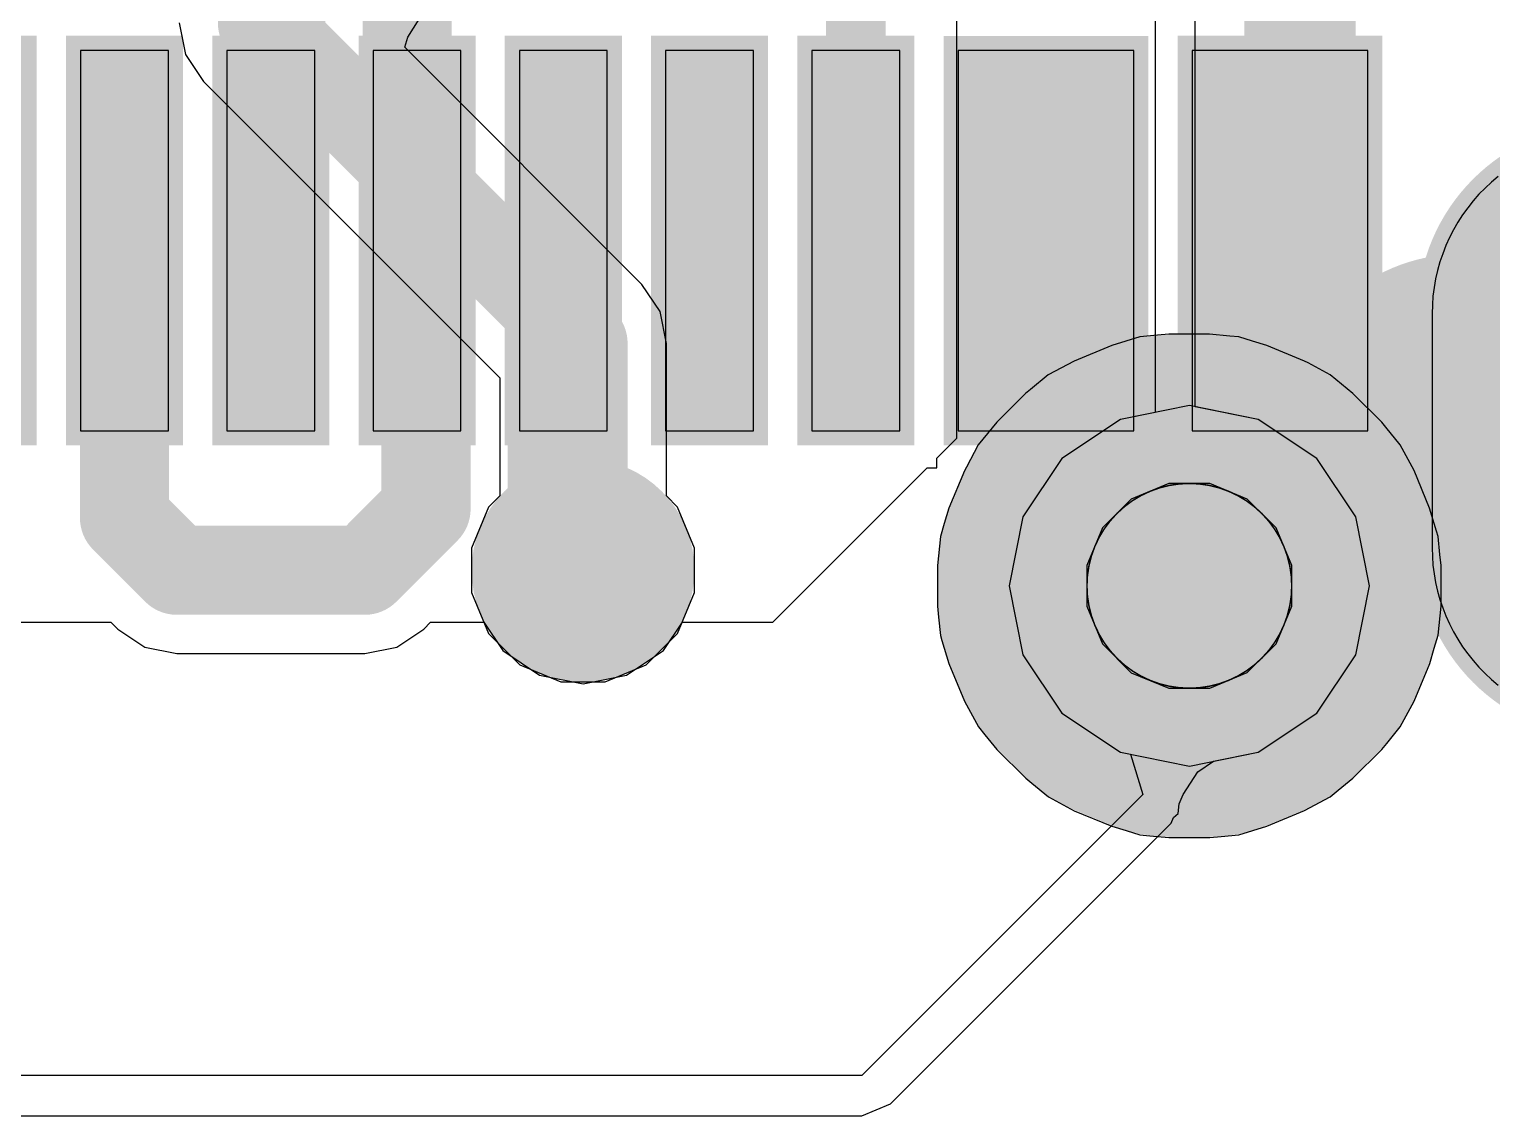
# Model space of a CAD drawing. Header units: inches. Extents: x -0.16 to 1.47, y -0.24 to 2.31.
# Drawn here: x 0.3839 to 0.5808, y 0.0636 to 0.2098 of the extents above; entities that cross this region are included whole.
import ezdxf

# ---------------------------------------------------------------- set-up
doc = ezdxf.new("R2010")
doc.units = ezdxf.units.IN
doc.header["$MEASUREMENT"] = 0
for name, color, linetype in [('Bottom Layer', 5, 'Continuous'), ('Bottom Solder', 6, 'Continuous'), ('GND', 76, 'Continuous'), ('Mechanical 1', 6, 'Continuous'), ('Multi-Layer', 9, 'Continuous'), ('POWER', 16, 'Continuous'), ('Top Layer', 1, 'Continuous'), ('Top Paste', 8, 'Continuous'), ('Top Solder', 216, 'Continuous'), ('Via Holes', 16, 'Continuous')]:
    doc.layers.add(name, color=color, linetype=linetype)

# ---------------------------------------------------------------- blocks, each defined once
blk = doc.blocks.new('KH_TYPE_C_16P_7')
at = {"layer": 'Bottom Layer'}
h = blk.add_hatch(color=5, dxfattribs=at)
edge = h.paths.add_edge_path()
edge.add_arc((0.17008, 0.05374), 0.02362, 180, 360)
edge.add_line((0.1937, 0.05374), (0.1937, 0.08524))
edge.add_arc((0.17008, 0.08524), 0.02362, 0, 180)
edge.add_line((0.14646, 0.08524), (0.14646, 0.05374))
at = {"layer": 'Bottom Solder'}
h = blk.add_hatch(color=6, dxfattribs=at)
edge = h.paths.add_edge_path()
edge.add_arc((0.17008, 0.05374), 0.02562, 180, 360)
edge.add_line((0.1957, 0.05374), (0.1957, 0.08524))
edge.add_arc((0.17008, 0.08524), 0.02562, 0, 180)
edge.add_line((0.14446, 0.08524), (0.14446, 0.05374))
at = {"layer": 'Multi-Layer'}
h = blk.add_hatch(color=9, dxfattribs=at)
edge = h.paths.add_edge_path()
edge.add_arc((0.17008, 0.05374), 0.02362, 180, 360)
edge.add_line((0.1937, 0.05374), (0.1937, 0.08524))
edge.add_arc((0.17008, 0.08524), 0.02362, 0, 180)
edge.add_line((0.14646, 0.08524), (0.14646, 0.05374))
at = {"layer": 'POWER'}
h = blk.add_hatch(color=16, dxfattribs=at)
edge = h.paths.add_edge_path()
edge.add_arc((0.15039, 0.06949), 0.02378, 90, 270)
edge.add_line((0.15039, 0.04571), (0.18976, 0.04571))
edge.add_arc((0.18976, 0.06949), 0.02378, 270, 450)
edge.add_line((0.18976, 0.09327), (0.15039, 0.09327))
at = {"layer": 'Top Layer'}
for points in [[(-0.03544, 0.12067), (-0.02363, 0.12067), (-0.02363, 0.06949), (-0.03544, 0.06949)], [(-0.01575, 0.12067), (-0.00394, 0.12067), (-0.00394, 0.06949), (-0.01575, 0.06949)], [(0.00393, 0.12067), (0.01574, 0.12067), (0.01574, 0.06949), (0.00393, 0.06949)], [(0.02362, 0.12067), (0.03543, 0.12067), (0.03543, 0.06949), (0.02362, 0.06949)], [(0.04329, 0.12067), (0.0551, 0.12067), (0.0551, 0.06949), (0.04329, 0.06949)], [(0.06299, 0.12067), (0.0748, 0.12067), (0.0748, 0.06949), (0.06299, 0.06949)], [(0.08267, 0.12066), (0.09448, 0.12066), (0.09448, 0.06948), (0.08267, 0.06948)], [(0.09449, 0.12066), (0.1063, 0.12066), (0.1063, 0.06948), (0.09449, 0.06948)], [(0.11417, 0.12067), (0.12598, 0.12067), (0.12598, 0.06949), (0.11417, 0.06949)], [(0.12598, 0.12067), (0.13779, 0.12067), (0.13779, 0.06949), (0.12598, 0.06949)]]:
    blk.add_hatch(color=1, dxfattribs=at).paths.add_polyline_path(points)
h = blk.add_hatch(color=1, dxfattribs=at)
edge = h.paths.add_edge_path()
edge.add_arc((0.17008, 0.05374), 0.02362, 180, 360)
edge.add_line((0.1937, 0.05374), (0.1937, 0.08524))
edge.add_arc((0.17008, 0.08524), 0.02362, 0, 180)
edge.add_line((0.14646, 0.08524), (0.14646, 0.05374))
at = {"layer": 'Top Solder'}
for points in [[(-0.05709, 0.12264), (-0.04134, 0.12264), (-0.04134, 0.06752), (-0.05709, 0.06752)], [(-0.03741, 0.12264), (-0.02166, 0.12264), (-0.02166, 0.06752), (-0.03741, 0.06752)], [(-0.01772, 0.12264), (-0.00197, 0.12264), (-0.00197, 0.06752), (-0.01772, 0.06752)], [(0.00196, 0.12264), (0.01771, 0.12264), (0.01771, 0.06752), (0.00196, 0.06752)], [(0.02165, 0.12264), (0.0374, 0.12264), (0.0374, 0.06752), (0.02165, 0.06752)], [(0.04132, 0.12264), (0.05707, 0.12264), (0.05707, 0.06752), (0.04132, 0.06752)], [(0.06102, 0.12264), (0.07677, 0.12264), (0.07677, 0.06752), (0.06102, 0.06752)], [(0.0807, 0.12263), (0.09645, 0.12263), (0.09645, 0.06751), (0.0807, 0.06751)], [(0.09252, 0.12263), (0.10827, 0.12263), (0.10827, 0.06751), (0.09252, 0.06751)], [(0.1122, 0.12264), (0.12795, 0.12264), (0.12795, 0.06752), (0.1122, 0.06752)], [(0.12401, 0.12264), (0.13976, 0.12264), (0.13976, 0.06752), (0.12401, 0.06752)]]:
    blk.add_hatch(color=216, dxfattribs=at).paths.add_polyline_path(points)
h = blk.add_hatch(color=216, dxfattribs=at)
edge = h.paths.add_edge_path()
edge.add_arc((0.17008, 0.05374), 0.02562, 180, 360)
edge.add_line((0.1957, 0.05374), (0.1957, 0.08524))
edge.add_arc((0.17008, 0.08524), 0.02562, 0, 180)
edge.add_line((0.14446, 0.08524), (0.14446, 0.05374))
at = {"layer": 'Mechanical 1'}
for points in [[(0.12756, 0.04862, 0.0002, 0.0002, 1), (0.1, 0.04862, 0.0002, 0.0002, 1)], [(0.09995, 0.04862, 0.0001, 0.0001, 1), (0.10005, 0.04862, 0.0001, 0.0001, 1)], [(0.12751, 0.04862, 0.0001, 0.0001, 1), (0.12761, 0.04862, 0.0001, 0.0001, 1)]]:
    blk.add_lwpolyline(points, format="xyseb", close=True, dxfattribs=at)
at = {"layer": 'Multi-Layer'}
for p, q in [((0.11103, 0.0624), (0.10597, 0.0603)), ((0.11652, 0.0624), (0.11103, 0.0624)), ((0.12158, 0.0603), (0.11652, 0.0624)), ((0.10597, 0.0603), (0.10209, 0.05642)), ((0.12546, 0.05643), (0.12158, 0.0603)), ((0.10209, 0.05642), (0.09999, 0.05136)), ((0.12756, 0.05136), (0.12546, 0.05643)), ((0.09999, 0.05136), (0.09999, 0.04862)), ((0.12756, 0.04862), (0.12756, 0.05136)), ((0.09999, 0.04862), (0.09999, 0.04587)), ((0.12756, 0.04862), (0.12756, 0.04862)), ((0.12756, 0.04588), (0.12756, 0.04862)), ((0.09999, 0.04587), (0.10209, 0.04081)), ((0.12546, 0.04081), (0.12756, 0.04588)), ((0.10209, 0.04081), (0.10597, 0.03693)), ((0.12158, 0.03694), (0.12546, 0.04081)), ((0.10597, 0.03693), (0.11104, 0.03484)), ((0.11652, 0.03484), (0.12158, 0.03694)), ((0.11104, 0.03484), (0.11652, 0.03484))]:
    blk.add_line(p, q, dxfattribs=at)
for points in [[(0.12756, 0.04862, 0.01, 0.01, 1), (0.1, 0.04862, 0.01, 0.01, 1)], [(0.0975, 0.04862, 0.005, 0.005, 1), (0.1025, 0.04862, 0.005, 0.005, 1)], [(0.12506, 0.04862, 0.005, 0.005, 1), (0.13006, 0.04862, 0.005, 0.005, 1)]]:
    blk.add_lwpolyline(points, format="xyseb", close=True, dxfattribs=at)
at = {"layer": 'Top Paste'}
for p, q in [((-0.02363, 0.12067), (-0.03544, 0.12067)), ((-0.03544, 0.12067), (-0.03544, 0.06949)), ((-0.02363, 0.06949), (-0.02363, 0.12067)), ((-0.01575, 0.12067), (-0.01575, 0.12067)), ((-0.01575, 0.12067), (-0.01575, 0.06949)), ((-0.00394, 0.12067), (-0.01575, 0.12067)), ((-0.00394, 0.06949), (-0.00394, 0.12067)), ((0.01574, 0.12067), (0.00393, 0.12067)), ((0.00393, 0.12067), (0.00393, 0.06949)), ((0.01574, 0.06949), (0.01574, 0.12067)), ((0.02362, 0.12067), (0.02362, 0.12067)), ((0.02362, 0.12067), (0.02362, 0.06949)), ((0.03543, 0.12067), (0.02362, 0.12067)), ((0.03543, 0.06949), (0.03543, 0.12067)), ((0.0551, 0.12067), (0.04329, 0.12067)), ((0.04329, 0.12067), (0.04329, 0.06949)), ((0.0551, 0.06949), (0.0551, 0.12067)), ((0.0748, 0.12067), (0.06299, 0.12067)), ((0.06299, 0.12067), (0.06299, 0.06949)), ((0.0748, 0.06949), (0.0748, 0.12067)), ((0.09449, 0.12066), (0.08268, 0.12066)), ((0.08268, 0.12066), (0.08268, 0.06948)), ((0.0945, 0.12066), (0.09449, 0.12066)), ((0.10631, 0.12066), (0.0945, 0.12066)), ((0.10631, 0.06948), (0.10631, 0.12066)), ((0.12598, 0.12067), (0.11417, 0.12067)), ((0.11417, 0.12067), (0.11417, 0.06949)), ((0.13779, 0.12067), (0.12598, 0.12067)), ((0.12598, 0.12067), (0.12598, 0.12067)), ((0.13779, 0.06949), (0.13779, 0.12067)), ((0.15445, 0.10295), (0.15358, 0.10215)), ((0.15535, 0.10371), (0.15445, 0.10295)), ((0.15198, 0.10042), (0.15125, 0.0995)), ((0.15276, 0.10131), (0.15198, 0.10042)), ((0.15358, 0.10215), (0.15276, 0.10131)), ((0.15056, 0.09854), (0.14992, 0.09756)), ((0.15125, 0.0995), (0.15056, 0.09854)), ((0.14933, 0.09653), (0.1488, 0.09549)), ((0.14992, 0.09756), (0.14933, 0.09653)), ((0.1488, 0.09549), (0.14831, 0.09441)), ((0.14788, 0.09332), (0.14751, 0.0922)), ((0.14831, 0.09441), (0.14788, 0.09332)), ((0.14719, 0.09107), (0.14692, 0.08992)), ((0.14751, 0.0922), (0.14719, 0.09107)), ((0.14672, 0.08876), (0.14657, 0.08759)), ((0.14692, 0.08992), (0.14672, 0.08876)), ((0.14657, 0.08759), (0.14649, 0.08642)), ((0.14649, 0.08642), (0.14646, 0.08524)), ((0.14646, 0.08524), (0.14646, 0.05374)), ((-0.03544, 0.06949), (-0.02363, 0.06949)), ((-0.02363, 0.06949), (-0.02363, 0.06949)), ((-0.01575, 0.06949), (-0.00394, 0.06949)), ((0.00393, 0.06949), (0.01574, 0.06949)), ((0.01574, 0.06949), (0.01574, 0.06949)), ((0.02362, 0.06949), (0.03543, 0.06949)), ((0.04329, 0.06949), (0.0551, 0.06949)), ((0.0551, 0.06949), (0.0551, 0.06949)), ((0.06299, 0.06949), (0.0748, 0.06949)), ((0.0748, 0.06949), (0.0748, 0.06949)), ((0.08268, 0.06948), (0.09449, 0.06948)), ((0.09449, 0.06948), (0.0945, 0.06948)), ((0.0945, 0.06948), (0.10631, 0.06948)), ((0.10631, 0.06948), (0.10631, 0.06948)), ((0.11417, 0.06949), (0.12598, 0.06949)), ((0.12598, 0.06949), (0.12598, 0.06949)), ((0.12598, 0.06949), (0.13779, 0.06949)), ((0.13779, 0.06949), (0.13779, 0.06949)), ((0.14646, 0.05374), (0.14649, 0.05257)), ((0.14649, 0.05257), (0.14657, 0.05139)), ((0.14657, 0.05139), (0.14672, 0.05022)), ((0.14672, 0.05022), (0.14692, 0.04906)), ((0.14692, 0.04906), (0.14719, 0.04791)), ((0.14719, 0.04791), (0.14751, 0.04678)), ((0.14751, 0.04678), (0.14788, 0.04566)), ((0.14788, 0.04566), (0.14831, 0.04457)), ((0.14831, 0.04457), (0.1488, 0.04349)), ((0.1488, 0.04349), (0.14933, 0.04244)), ((0.14933, 0.04244), (0.14992, 0.04142)), ((0.14992, 0.04142), (0.15056, 0.04043)), ((0.15056, 0.04043), (0.15125, 0.03948)), ((0.15125, 0.03948), (0.15198, 0.03856)), ((0.15198, 0.03856), (0.15276, 0.03768)), ((0.15276, 0.03768), (0.15358, 0.03683)), ((0.15358, 0.03683), (0.15445, 0.03603)), ((0.15445, 0.03603), (0.15535, 0.03527))]:
    blk.add_line(p, q, dxfattribs=at)

msp = doc.modelspace()

# ---------------------------------------------------------------- hatches: boundary and pattern name
at = {"layer": 'Bottom Layer'}
h = msp.add_hatch(color=5, dxfattribs=at)
edge = h.paths.add_edge_path()
edge.add_arc((0.45847, 0.137), 0.01, 0, 360)
at = {"layer": 'Bottom Solder'}
h = msp.add_hatch(color=6, dxfattribs=at)
edge = h.paths.add_edge_path()
edge.add_arc((0.45847, 0.137), 0.014, 0, 360)
at = {"layer": 'GND'}
h = msp.add_hatch(color=76, dxfattribs=at)
edge = h.paths.add_edge_path()
edge.add_arc((0.45847, 0.137), 0.015, 0, 360)
at = {"layer": 'POWER'}
h = msp.add_hatch(color=16, dxfattribs=at)
edge = h.paths.add_edge_path()
edge.add_arc((0.45847, 0.137), 0.015, 0, 360)
at = {"layer": 'Top Layer'}
msp.add_hatch(color=1, dxfattribs=at).paths.add_polyline_path([(0.54637, 0.166), (0.55818, 0.166), (0.55818, 0.20695), (0.54637, 0.20695)])
h = msp.add_hatch(color=1, dxfattribs=at)
edge = h.paths.add_edge_path()
edge.add_arc((0.45847, 0.137), 0.01, 0, 360)
at = {"layer": 'Top Solder'}
h = msp.add_hatch(color=216, dxfattribs=at)
edge = h.paths.add_edge_path()
edge.add_arc((0.45847, 0.137), 0.014, 0, 360)
at = {"layer": 'Via Holes'}
h = msp.add_hatch(color=7, dxfattribs=at)
edge = h.paths.add_edge_path()
edge.add_arc((0.45847, 0.137), 0.005, 0, 360)

# ---------------------------------------------------------------- linework, layer by layer
at = {"layer": 'Bottom Layer'}
for p, q in [((0.4041, 0.21068), (0.40496, 0.20639)), ((0.43487, 0.20874), (0.43693, 0.212)), ((0.43448, 0.20738), (0.43487, 0.20874)), ((0.4664, 0.17546), (0.43448, 0.20738)), ((0.40496, 0.20639), (0.40739, 0.20275)), ((0.40739, 0.20275), (0.44726, 0.16288)), ((0.46884, 0.17182), (0.4664, 0.17546)), ((0.46969, 0.16753), (0.46884, 0.17182)), ((0.46969, 0.147), (0.46969, 0.16753)), ((0.46969, 0.16753), (0.46969, 0.16753)), ((0.44726, 0.16288), (0.44726, 0.147)), ((0.54007, 0.15915), (0.53079, 0.1573)), ((0.54935, 0.1573), (0.54007, 0.15915)), ((0.53079, 0.1573), (0.52292, 0.15204)), ((0.55721, 0.15204), (0.54935, 0.1573)), ((0.52292, 0.15204), (0.51767, 0.14418)), ((0.56247, 0.14418), (0.55721, 0.15204)), ((0.44726, 0.147), (0.44576, 0.1455)), ((0.47119, 0.1455), (0.46969, 0.147)), ((0.44576, 0.1455), (0.44347, 0.13998)), ((0.47347, 0.13998), (0.47119, 0.1455)), ((0.51767, 0.14418), (0.51582, 0.1349)), ((0.56431, 0.1349), (0.56247, 0.14418)), ((0.44347, 0.13998), (0.44347, 0.13402)), ((0.47347, 0.13402), (0.47347, 0.13998)), ((0.44347, 0.13402), (0.44576, 0.1285)), ((0.47119, 0.1285), (0.47347, 0.13402)), ((0.51582, 0.1349), (0.51767, 0.12562)), ((0.56247, 0.12562), (0.56431, 0.1349)), ((0.44576, 0.1285), (0.44998, 0.12428)), ((0.46697, 0.12428), (0.47119, 0.1285)), ((0.44998, 0.12428), (0.45549, 0.122)), ((0.46146, 0.122), (0.46697, 0.12428)), ((0.51767, 0.12562), (0.52292, 0.11776)), ((0.55721, 0.11776), (0.56247, 0.12562)), ((0.45549, 0.122), (0.46146, 0.122)), ((0.52292, 0.11776), (0.53079, 0.1125)), ((0.54935, 0.1125), (0.55721, 0.11776)), ((0.53079, 0.1125), (0.54007, 0.11065)), ((0.54007, 0.11065), (0.54935, 0.1125))]:
    msp.add_line(p, q, dxfattribs=at)
for points in [[(0.41532, 0.21068, 0.012, 0.012, 0), (0.41532, 0.22547, 0.012, 0.012, 0)], [(0.41532, 0.21068, 0.012, 0.012, 0), (0.45847, 0.16753, 0.012, 0.012, 0)], [(0.45847, 0.137, 0.012, 0.012, 0), (0.45847, 0.16753, 0.012, 0.012, 0)]]:
    msp.add_lwpolyline(points, format="xyseb", dxfattribs=at)
for points in [[(0.41232, 0.21068, 0.006, 0.006, 1), (0.41832, 0.21068, 0.006, 0.006, 1)], [(0.41232, 0.21068, 0.006, 0.006, 1), (0.41832, 0.21068, 0.006, 0.006, 1)], [(0.45547, 0.16753, 0.006, 0.006, 1), (0.46147, 0.16753, 0.006, 0.006, 1)], [(0.45547, 0.16753, 0.006, 0.006, 1), (0.46147, 0.16753, 0.006, 0.006, 1)], [(0.45547, 0.137, 0.006, 0.006, 1), (0.46147, 0.137, 0.006, 0.006, 1)]]:
    msp.add_lwpolyline(points, format="xyseb", close=True, dxfattribs=at)
at = {"layer": 'GND'}
for p, q in [((0.5334, 0.16839), (0.52963, 0.16725)), ((0.53577, 0.16862), (0.5334, 0.16839)), ((0.5334, 0.16839), (0.5334, 0.16839)), ((0.5334, 0.16839), (0.5334, 0.16839)), ((0.53732, 0.16878), (0.53577, 0.16862)), ((0.5428, 0.16878), (0.53732, 0.16878)), ((0.53732, 0.16878), (0.53732, 0.16878)), ((0.53732, 0.16878), (0.53732, 0.16878)), ((0.5455, 0.16851), (0.5428, 0.16878)), ((0.5428, 0.16878), (0.5428, 0.16878)), ((0.5428, 0.16878), (0.5428, 0.16878)), ((0.5428, 0.16878), (0.5428, 0.16878)), ((0.54672, 0.16839), (0.5455, 0.16851)), ((0.54856, 0.16783), (0.54672, 0.16839)), ((0.54672, 0.16839), (0.54672, 0.16839)), ((0.54672, 0.16839), (0.54672, 0.16839)), ((0.55049, 0.16725), (0.54856, 0.16783)), ((0.52963, 0.16725), (0.52456, 0.16515)), ((0.55556, 0.16515), (0.55049, 0.16725)), ((0.52456, 0.16515), (0.52109, 0.16329)), ((0.55604, 0.1649), (0.55556, 0.16515)), ((0.55556, 0.16515), (0.55556, 0.16515)), ((0.55556, 0.16515), (0.55556, 0.16515)), ((0.55903, 0.16329), (0.55604, 0.1649)), ((0.52109, 0.16329), (0.51871, 0.16133)), ((0.56208, 0.1608), (0.55903, 0.16329)), ((0.55903, 0.16329), (0.55903, 0.16329)), ((0.55903, 0.16329), (0.55903, 0.16329)), ((0.51804, 0.16079), (0.51417, 0.15691)), ((0.51871, 0.16133), (0.51804, 0.16079)), ((0.51804, 0.16079), (0.51804, 0.16079)), ((0.51804, 0.16079), (0.51804, 0.16079)), ((0.51804, 0.16079), (0.51804, 0.16079)), ((0.56596, 0.15692), (0.56208, 0.1608)), ((0.51417, 0.15691), (0.51167, 0.15387)), ((0.5665, 0.15626), (0.56596, 0.15692)), ((0.56596, 0.15692), (0.56596, 0.15692)), ((0.56596, 0.15692), (0.56596, 0.15692)), ((0.56596, 0.15692), (0.56596, 0.15692)), ((0.56846, 0.15387), (0.5665, 0.15626)), ((0.51167, 0.15387), (0.51007, 0.15087)), ((0.51167, 0.15387), (0.51167, 0.15387)), ((0.51167, 0.15387), (0.51167, 0.15387)), ((0.57032, 0.1504), (0.56846, 0.15387)), ((0.50981, 0.15039), (0.50772, 0.14533)), ((0.51007, 0.15087), (0.50981, 0.15039)), ((0.50981, 0.15039), (0.50981, 0.15039)), ((0.50981, 0.15039), (0.50981, 0.15039)), ((0.57241, 0.14533), (0.57032, 0.1504)), ((0.50772, 0.14533), (0.50709, 0.14327)), ((0.57335, 0.14224), (0.57241, 0.14533)), ((0.57241, 0.14533), (0.57241, 0.14533)), ((0.57241, 0.14533), (0.57241, 0.14533)), ((0.50709, 0.14327), (0.50657, 0.14156)), ((0.57356, 0.14156), (0.57335, 0.14224)), ((0.50657, 0.14156), (0.50619, 0.13763)), ((0.5738, 0.13912), (0.57356, 0.14156)), ((0.57356, 0.14156), (0.57356, 0.14156)), ((0.57356, 0.14156), (0.57356, 0.14156)), ((0.57395, 0.13764), (0.5738, 0.13912)), ((0.50619, 0.13763), (0.50619, 0.13763)), ((0.50619, 0.13763), (0.50619, 0.13763)), ((0.50619, 0.13763), (0.50619, 0.13763)), ((0.50619, 0.13763), (0.50619, 0.13489)), ((0.57395, 0.1349), (0.57395, 0.13764)), ((0.57395, 0.13764), (0.57395, 0.13764)), ((0.57395, 0.13764), (0.57395, 0.13764)), ((0.50619, 0.13489), (0.50619, 0.13489)), ((0.50619, 0.13489), (0.50619, 0.13215)), ((0.57395, 0.13216), (0.57395, 0.1349)), ((0.57395, 0.1349), (0.57395, 0.1349)), ((0.50619, 0.13215), (0.50619, 0.13215)), ((0.50619, 0.13215), (0.50619, 0.13215)), ((0.50619, 0.13215), (0.50633, 0.13068)), ((0.57356, 0.12824), (0.57395, 0.13216)), ((0.57395, 0.13216), (0.57395, 0.13216)), ((0.57395, 0.13216), (0.57395, 0.13216)), ((0.57395, 0.13216), (0.57395, 0.13216)), ((0.50633, 0.13068), (0.50657, 0.12823)), ((0.50657, 0.12823), (0.50657, 0.12823)), ((0.50657, 0.12823), (0.50657, 0.12823)), ((0.50657, 0.12823), (0.50678, 0.12756)), ((0.57304, 0.12653), (0.57356, 0.12824)), ((0.50678, 0.12756), (0.50772, 0.12446)), ((0.57242, 0.12447), (0.57304, 0.12653)), ((0.50772, 0.12446), (0.50772, 0.12446)), ((0.50772, 0.12446), (0.50772, 0.12446)), ((0.50772, 0.12446), (0.50982, 0.1194)), ((0.57032, 0.1194), (0.57242, 0.12447)), ((0.50982, 0.1194), (0.51168, 0.11592)), ((0.56846, 0.11593), (0.57032, 0.1194)), ((0.57032, 0.1194), (0.57032, 0.1194)), ((0.57032, 0.1194), (0.57032, 0.1194)), ((0.51168, 0.11592), (0.51256, 0.11485)), ((0.51256, 0.11485), (0.51417, 0.11288)), ((0.56664, 0.1137), (0.56846, 0.11593)), ((0.51417, 0.11288), (0.51805, 0.109)), ((0.56209, 0.10901), (0.56596, 0.11288)), ((0.56596, 0.11288), (0.56664, 0.1137)), ((0.56596, 0.11288), (0.56596, 0.11288)), ((0.56596, 0.11288), (0.56596, 0.11288)), ((0.51805, 0.109), (0.51805, 0.109)), ((0.51805, 0.109), (0.51805, 0.109)), ((0.51805, 0.109), (0.51887, 0.10833)), ((0.51887, 0.10833), (0.5211, 0.1065)), ((0.56012, 0.10739), (0.56209, 0.10901)), ((0.5211, 0.1065), (0.52457, 0.10464)), ((0.55557, 0.10465), (0.55904, 0.10651)), ((0.55904, 0.10651), (0.56012, 0.10739)), ((0.52457, 0.10464), (0.52457, 0.10464)), ((0.52457, 0.10464), (0.52457, 0.10464)), ((0.52457, 0.10464), (0.52964, 0.10255)), ((0.5505, 0.10255), (0.55557, 0.10465)), ((0.52964, 0.10255), (0.53157, 0.10196)), ((0.54673, 0.10141), (0.5505, 0.10255)), ((0.53157, 0.10196), (0.53341, 0.1014)), ((0.53341, 0.1014), (0.53341, 0.1014)), ((0.53341, 0.1014), (0.53341, 0.1014)), ((0.53341, 0.1014), (0.53476, 0.10127)), ((0.53476, 0.10127), (0.53733, 0.10102)), ((0.53733, 0.10102), (0.53733, 0.10102)), ((0.53733, 0.10102), (0.53733, 0.10102)), ((0.53733, 0.10102), (0.53733, 0.10102)), ((0.53733, 0.10102), (0.54281, 0.10102)), ((0.54281, 0.10102), (0.54436, 0.10117)), ((0.54281, 0.10102), (0.54281, 0.10102)), ((0.54281, 0.10102), (0.54281, 0.10102)), ((0.54436, 0.10117), (0.54673, 0.10141)), ((0.54673, 0.10141), (0.54673, 0.10141)), ((0.54673, 0.10141), (0.54673, 0.10141))]:
    msp.add_line(p, q, dxfattribs=at)
for points in [[(0.53226, 0.14658, 0.04, 0.04, 0), (0.53732, 0.14868, 0.04, 0.04, 0)], [(0.53732, 0.14868, 0.04, 0.04, 0), (0.54281, 0.14868, 0.04, 0.04, 0)], [(0.54281, 0.14868, 0.04, 0.04, 0), (0.54787, 0.14658, 0.04, 0.04, 0)], [(0.52838, 0.1427, 0.04, 0.04, 0), (0.53226, 0.14658, 0.04, 0.04, 0)], [(0.54787, 0.14658, 0.04, 0.04, 0), (0.55175, 0.14271, 0.04, 0.04, 0)], [(0.52628, 0.13764, 0.04, 0.04, 0), (0.52838, 0.1427, 0.04, 0.04, 0)], [(0.55175, 0.14271, 0.04, 0.04, 0), (0.55385, 0.13764, 0.04, 0.04, 0)], [(0.52628, 0.13764, 0.04, 0.04, 0), (0.52628, 0.1349, 0.04, 0.04, 0)], [(0.55385, 0.13764, 0.04, 0.04, 0), (0.55385, 0.1349, 0.04, 0.04, 0)], [(0.52628, 0.1349, 0.04, 0.04, 0), (0.52628, 0.13215, 0.04, 0.04, 0)], [(0.55385, 0.1349, 0.04, 0.04, 0), (0.55385, 0.13216, 0.04, 0.04, 0)], [(0.52628, 0.13215, 0.04, 0.04, 0), (0.52838, 0.12709, 0.04, 0.04, 0)], [(0.55175, 0.12709, 0.04, 0.04, 0), (0.55385, 0.13216, 0.04, 0.04, 0)], [(0.52838, 0.12709, 0.04, 0.04, 0), (0.53226, 0.12321, 0.04, 0.04, 0)], [(0.54788, 0.12322, 0.04, 0.04, 0), (0.55175, 0.12709, 0.04, 0.04, 0)], [(0.53226, 0.12321, 0.04, 0.04, 0), (0.53733, 0.12112, 0.04, 0.04, 0)], [(0.54281, 0.12112, 0.04, 0.04, 0), (0.54788, 0.12322, 0.04, 0.04, 0)], [(0.53733, 0.12112, 0.04, 0.04, 0), (0.54281, 0.12112, 0.04, 0.04, 0)]]:
    msp.add_lwpolyline(points, format="xyseb", dxfattribs=at)
for points in [[(0.52732, 0.14868, 0.02, 0.02, 1), (0.54732, 0.14868, 0.02, 0.02, 1)], [(0.52732, 0.14868, 0.02, 0.02, 1), (0.54732, 0.14868, 0.02, 0.02, 1)], [(0.53281, 0.14868, 0.02, 0.02, 1), (0.55281, 0.14868, 0.02, 0.02, 1)], [(0.53281, 0.14868, 0.02, 0.02, 1), (0.55281, 0.14868, 0.02, 0.02, 1)], [(0.52226, 0.14658, 0.02, 0.02, 1), (0.54226, 0.14658, 0.02, 0.02, 1)], [(0.52226, 0.14658, 0.02, 0.02, 1), (0.54226, 0.14658, 0.02, 0.02, 1)], [(0.53787, 0.14658, 0.02, 0.02, 1), (0.55787, 0.14658, 0.02, 0.02, 1)], [(0.53787, 0.14658, 0.02, 0.02, 1), (0.55787, 0.14658, 0.02, 0.02, 1)], [(0.51838, 0.1427, 0.02, 0.02, 1), (0.53838, 0.1427, 0.02, 0.02, 1)], [(0.51838, 0.1427, 0.02, 0.02, 1), (0.53838, 0.1427, 0.02, 0.02, 1)], [(0.54175, 0.14271, 0.02, 0.02, 1), (0.56175, 0.14271, 0.02, 0.02, 1)], [(0.54175, 0.14271, 0.02, 0.02, 1), (0.56175, 0.14271, 0.02, 0.02, 1)], [(0.51628, 0.13764, 0.02, 0.02, 1), (0.53628, 0.13764, 0.02, 0.02, 1)], [(0.51628, 0.13764, 0.02, 0.02, 1), (0.53628, 0.13764, 0.02, 0.02, 1)], [(0.54385, 0.13764, 0.02, 0.02, 1), (0.56385, 0.13764, 0.02, 0.02, 1)], [(0.54385, 0.13764, 0.02, 0.02, 1), (0.56385, 0.13764, 0.02, 0.02, 1)], [(0.51628, 0.1349, 0.02, 0.02, 1), (0.53628, 0.1349, 0.02, 0.02, 1)], [(0.51628, 0.1349, 0.02, 0.02, 1), (0.53628, 0.1349, 0.02, 0.02, 1)], [(0.54385, 0.1349, 0.02, 0.02, 1), (0.56385, 0.1349, 0.02, 0.02, 1)], [(0.54385, 0.1349, 0.02, 0.02, 1), (0.56385, 0.1349, 0.02, 0.02, 1)], [(0.51628, 0.13215, 0.02, 0.02, 1), (0.53628, 0.13215, 0.02, 0.02, 1)], [(0.51628, 0.13215, 0.02, 0.02, 1), (0.53628, 0.13215, 0.02, 0.02, 1)], [(0.54385, 0.13216, 0.02, 0.02, 1), (0.56385, 0.13216, 0.02, 0.02, 1)], [(0.54385, 0.13216, 0.02, 0.02, 1), (0.56385, 0.13216, 0.02, 0.02, 1)], [(0.51838, 0.12709, 0.02, 0.02, 1), (0.53838, 0.12709, 0.02, 0.02, 1)], [(0.51838, 0.12709, 0.02, 0.02, 1), (0.53838, 0.12709, 0.02, 0.02, 1)], [(0.54175, 0.12709, 0.02, 0.02, 1), (0.56175, 0.12709, 0.02, 0.02, 1)], [(0.54175, 0.12709, 0.02, 0.02, 1), (0.56175, 0.12709, 0.02, 0.02, 1)], [(0.52226, 0.12321, 0.02, 0.02, 1), (0.54226, 0.12321, 0.02, 0.02, 1)], [(0.52226, 0.12321, 0.02, 0.02, 1), (0.54226, 0.12321, 0.02, 0.02, 1)], [(0.53787, 0.12322, 0.02, 0.02, 1), (0.55788, 0.12322, 0.02, 0.02, 1)], [(0.53787, 0.12322, 0.02, 0.02, 1), (0.55788, 0.12322, 0.02, 0.02, 1)], [(0.52733, 0.12112, 0.02, 0.02, 1), (0.54733, 0.12112, 0.02, 0.02, 1)], [(0.52733, 0.12112, 0.02, 0.02, 1), (0.54733, 0.12112, 0.02, 0.02, 1)], [(0.53281, 0.12112, 0.02, 0.02, 1), (0.55281, 0.12112, 0.02, 0.02, 1)], [(0.53281, 0.12112, 0.02, 0.02, 1), (0.55281, 0.12112, 0.02, 0.02, 1)]]:
    msp.add_lwpolyline(points, format="xyseb", close=True, dxfattribs=at)
at = {"layer": 'POWER'}
for p, q in [((0.5334, 0.16839), (0.52963, 0.16725)), ((0.53577, 0.16862), (0.5334, 0.16839)), ((0.5334, 0.16839), (0.5334, 0.16839)), ((0.5334, 0.16839), (0.5334, 0.16839)), ((0.53732, 0.16878), (0.53577, 0.16862)), ((0.5428, 0.16878), (0.53732, 0.16878)), ((0.53732, 0.16878), (0.53732, 0.16878)), ((0.53732, 0.16878), (0.53732, 0.16878)), ((0.5455, 0.16851), (0.5428, 0.16878)), ((0.5428, 0.16878), (0.5428, 0.16878)), ((0.5428, 0.16878), (0.5428, 0.16878)), ((0.5428, 0.16878), (0.5428, 0.16878)), ((0.54672, 0.16839), (0.5455, 0.16851)), ((0.54856, 0.16783), (0.54672, 0.16839)), ((0.54672, 0.16839), (0.54672, 0.16839)), ((0.54672, 0.16839), (0.54672, 0.16839)), ((0.55049, 0.16725), (0.54856, 0.16783)), ((0.52963, 0.16725), (0.52456, 0.16515)), ((0.55556, 0.16515), (0.55049, 0.16725)), ((0.52456, 0.16515), (0.52109, 0.16329)), ((0.55604, 0.1649), (0.55556, 0.16515)), ((0.55556, 0.16515), (0.55556, 0.16515)), ((0.55556, 0.16515), (0.55556, 0.16515)), ((0.55903, 0.16329), (0.55604, 0.1649)), ((0.52109, 0.16329), (0.51871, 0.16133)), ((0.56208, 0.1608), (0.55903, 0.16329)), ((0.55903, 0.16329), (0.55903, 0.16329)), ((0.55903, 0.16329), (0.55903, 0.16329)), ((0.51804, 0.16079), (0.51417, 0.15691)), ((0.51871, 0.16133), (0.51804, 0.16079)), ((0.51804, 0.16079), (0.51804, 0.16079)), ((0.51804, 0.16079), (0.51804, 0.16079)), ((0.51804, 0.16079), (0.51804, 0.16079)), ((0.56596, 0.15692), (0.56208, 0.1608)), ((0.51417, 0.15691), (0.51167, 0.15387)), ((0.5665, 0.15626), (0.56596, 0.15692)), ((0.56596, 0.15692), (0.56596, 0.15692)), ((0.56596, 0.15692), (0.56596, 0.15692)), ((0.56596, 0.15692), (0.56596, 0.15692)), ((0.56846, 0.15387), (0.5665, 0.15626)), ((0.51167, 0.15387), (0.51007, 0.15087)), ((0.51167, 0.15387), (0.51167, 0.15387)), ((0.51167, 0.15387), (0.51167, 0.15387)), ((0.57032, 0.1504), (0.56846, 0.15387)), ((0.50981, 0.15039), (0.50772, 0.14533)), ((0.51007, 0.15087), (0.50981, 0.15039)), ((0.50981, 0.15039), (0.50981, 0.15039)), ((0.50981, 0.15039), (0.50981, 0.15039)), ((0.57241, 0.14533), (0.57032, 0.1504)), ((0.50772, 0.14533), (0.50709, 0.14327)), ((0.57335, 0.14224), (0.57241, 0.14533)), ((0.57241, 0.14533), (0.57241, 0.14533)), ((0.57241, 0.14533), (0.57241, 0.14533)), ((0.50709, 0.14327), (0.50657, 0.14156)), ((0.57356, 0.14156), (0.57335, 0.14224)), ((0.50657, 0.14156), (0.50619, 0.13763)), ((0.5738, 0.13912), (0.57356, 0.14156)), ((0.57356, 0.14156), (0.57356, 0.14156)), ((0.57356, 0.14156), (0.57356, 0.14156)), ((0.57395, 0.13764), (0.5738, 0.13912)), ((0.50619, 0.13763), (0.50619, 0.13763)), ((0.50619, 0.13763), (0.50619, 0.13763)), ((0.50619, 0.13763), (0.50619, 0.13763)), ((0.50619, 0.13763), (0.50619, 0.13489)), ((0.57395, 0.1349), (0.57395, 0.13764)), ((0.57395, 0.13764), (0.57395, 0.13764)), ((0.57395, 0.13764), (0.57395, 0.13764)), ((0.50619, 0.13489), (0.50619, 0.13489)), ((0.50619, 0.13489), (0.50619, 0.13215)), ((0.57395, 0.13216), (0.57395, 0.1349)), ((0.57395, 0.1349), (0.57395, 0.1349)), ((0.50619, 0.13215), (0.50619, 0.13215)), ((0.50619, 0.13215), (0.50619, 0.13215)), ((0.50619, 0.13215), (0.50633, 0.13068)), ((0.57356, 0.12824), (0.57395, 0.13216)), ((0.57395, 0.13216), (0.57395, 0.13216)), ((0.57395, 0.13216), (0.57395, 0.13216)), ((0.57395, 0.13216), (0.57395, 0.13216)), ((0.50633, 0.13068), (0.50657, 0.12823)), ((0.50657, 0.12823), (0.50657, 0.12823)), ((0.50657, 0.12823), (0.50657, 0.12823)), ((0.50657, 0.12823), (0.50678, 0.12756)), ((0.57304, 0.12653), (0.57356, 0.12824)), ((0.50678, 0.12756), (0.50772, 0.12446)), ((0.57242, 0.12447), (0.57304, 0.12653)), ((0.50772, 0.12446), (0.50772, 0.12446)), ((0.50772, 0.12446), (0.50772, 0.12446)), ((0.50772, 0.12446), (0.50982, 0.1194)), ((0.57032, 0.1194), (0.57242, 0.12447)), ((0.50982, 0.1194), (0.51168, 0.11592)), ((0.56846, 0.11593), (0.57032, 0.1194)), ((0.57032, 0.1194), (0.57032, 0.1194)), ((0.57032, 0.1194), (0.57032, 0.1194)), ((0.51168, 0.11592), (0.51256, 0.11485)), ((0.51256, 0.11485), (0.51417, 0.11288)), ((0.56664, 0.1137), (0.56846, 0.11593)), ((0.51417, 0.11288), (0.51805, 0.109)), ((0.56209, 0.10901), (0.56596, 0.11288)), ((0.56596, 0.11288), (0.56664, 0.1137)), ((0.56596, 0.11288), (0.56596, 0.11288)), ((0.56596, 0.11288), (0.56596, 0.11288)), ((0.51805, 0.109), (0.51805, 0.109)), ((0.51805, 0.109), (0.51805, 0.109)), ((0.51805, 0.109), (0.51887, 0.10833)), ((0.51887, 0.10833), (0.5211, 0.1065)), ((0.56012, 0.10739), (0.56209, 0.10901)), ((0.5211, 0.1065), (0.52457, 0.10464)), ((0.55557, 0.10465), (0.55904, 0.10651)), ((0.55904, 0.10651), (0.56012, 0.10739)), ((0.52457, 0.10464), (0.52457, 0.10464)), ((0.52457, 0.10464), (0.52457, 0.10464)), ((0.52457, 0.10464), (0.52964, 0.10255)), ((0.5505, 0.10255), (0.55557, 0.10465)), ((0.52964, 0.10255), (0.53157, 0.10196)), ((0.54673, 0.10141), (0.5505, 0.10255)), ((0.53157, 0.10196), (0.53341, 0.1014)), ((0.53341, 0.1014), (0.53341, 0.1014)), ((0.53341, 0.1014), (0.53341, 0.1014)), ((0.53341, 0.1014), (0.53476, 0.10127)), ((0.53476, 0.10127), (0.53733, 0.10102)), ((0.53733, 0.10102), (0.53733, 0.10102)), ((0.53733, 0.10102), (0.53733, 0.10102)), ((0.53733, 0.10102), (0.53733, 0.10102)), ((0.53733, 0.10102), (0.54281, 0.10102)), ((0.54281, 0.10102), (0.54436, 0.10117)), ((0.54281, 0.10102), (0.54281, 0.10102)), ((0.54281, 0.10102), (0.54281, 0.10102)), ((0.54436, 0.10117), (0.54673, 0.10141)), ((0.54673, 0.10141), (0.54673, 0.10141)), ((0.54673, 0.10141), (0.54673, 0.10141))]:
    msp.add_line(p, q, dxfattribs=at)
for points in [[(0.53226, 0.14658, 0.04, 0.04, 0), (0.53732, 0.14868, 0.04, 0.04, 0)], [(0.53732, 0.14868, 0.04, 0.04, 0), (0.54281, 0.14868, 0.04, 0.04, 0)], [(0.54281, 0.14868, 0.04, 0.04, 0), (0.54787, 0.14658, 0.04, 0.04, 0)], [(0.52838, 0.1427, 0.04, 0.04, 0), (0.53226, 0.14658, 0.04, 0.04, 0)], [(0.54787, 0.14658, 0.04, 0.04, 0), (0.55175, 0.14271, 0.04, 0.04, 0)], [(0.52628, 0.13764, 0.04, 0.04, 0), (0.52838, 0.1427, 0.04, 0.04, 0)], [(0.55175, 0.14271, 0.04, 0.04, 0), (0.55385, 0.13764, 0.04, 0.04, 0)], [(0.52628, 0.13764, 0.04, 0.04, 0), (0.52628, 0.1349, 0.04, 0.04, 0)], [(0.55385, 0.13764, 0.04, 0.04, 0), (0.55385, 0.1349, 0.04, 0.04, 0)], [(0.52628, 0.1349, 0.04, 0.04, 0), (0.52628, 0.13215, 0.04, 0.04, 0)], [(0.55385, 0.1349, 0.04, 0.04, 0), (0.55385, 0.13216, 0.04, 0.04, 0)], [(0.52628, 0.13215, 0.04, 0.04, 0), (0.52838, 0.12709, 0.04, 0.04, 0)], [(0.55175, 0.12709, 0.04, 0.04, 0), (0.55385, 0.13216, 0.04, 0.04, 0)], [(0.52838, 0.12709, 0.04, 0.04, 0), (0.53226, 0.12321, 0.04, 0.04, 0)], [(0.54788, 0.12322, 0.04, 0.04, 0), (0.55175, 0.12709, 0.04, 0.04, 0)], [(0.53226, 0.12321, 0.04, 0.04, 0), (0.53733, 0.12112, 0.04, 0.04, 0)], [(0.54281, 0.12112, 0.04, 0.04, 0), (0.54788, 0.12322, 0.04, 0.04, 0)], [(0.53733, 0.12112, 0.04, 0.04, 0), (0.54281, 0.12112, 0.04, 0.04, 0)]]:
    msp.add_lwpolyline(points, format="xyseb", dxfattribs=at)
for points in [[(0.52732, 0.14868, 0.02, 0.02, 1), (0.54732, 0.14868, 0.02, 0.02, 1)], [(0.52732, 0.14868, 0.02, 0.02, 1), (0.54732, 0.14868, 0.02, 0.02, 1)], [(0.53281, 0.14868, 0.02, 0.02, 1), (0.55281, 0.14868, 0.02, 0.02, 1)], [(0.53281, 0.14868, 0.02, 0.02, 1), (0.55281, 0.14868, 0.02, 0.02, 1)], [(0.52226, 0.14658, 0.02, 0.02, 1), (0.54226, 0.14658, 0.02, 0.02, 1)], [(0.52226, 0.14658, 0.02, 0.02, 1), (0.54226, 0.14658, 0.02, 0.02, 1)], [(0.53787, 0.14658, 0.02, 0.02, 1), (0.55787, 0.14658, 0.02, 0.02, 1)], [(0.53787, 0.14658, 0.02, 0.02, 1), (0.55787, 0.14658, 0.02, 0.02, 1)], [(0.51838, 0.1427, 0.02, 0.02, 1), (0.53838, 0.1427, 0.02, 0.02, 1)], [(0.51838, 0.1427, 0.02, 0.02, 1), (0.53838, 0.1427, 0.02, 0.02, 1)], [(0.54175, 0.14271, 0.02, 0.02, 1), (0.56175, 0.14271, 0.02, 0.02, 1)], [(0.54175, 0.14271, 0.02, 0.02, 1), (0.56175, 0.14271, 0.02, 0.02, 1)], [(0.51628, 0.13764, 0.02, 0.02, 1), (0.53628, 0.13764, 0.02, 0.02, 1)], [(0.51628, 0.13764, 0.02, 0.02, 1), (0.53628, 0.13764, 0.02, 0.02, 1)], [(0.54385, 0.13764, 0.02, 0.02, 1), (0.56385, 0.13764, 0.02, 0.02, 1)], [(0.54385, 0.13764, 0.02, 0.02, 1), (0.56385, 0.13764, 0.02, 0.02, 1)], [(0.51628, 0.1349, 0.02, 0.02, 1), (0.53628, 0.1349, 0.02, 0.02, 1)], [(0.51628, 0.1349, 0.02, 0.02, 1), (0.53628, 0.1349, 0.02, 0.02, 1)], [(0.54385, 0.1349, 0.02, 0.02, 1), (0.56385, 0.1349, 0.02, 0.02, 1)], [(0.54385, 0.1349, 0.02, 0.02, 1), (0.56385, 0.1349, 0.02, 0.02, 1)], [(0.51628, 0.13215, 0.02, 0.02, 1), (0.53628, 0.13215, 0.02, 0.02, 1)], [(0.51628, 0.13215, 0.02, 0.02, 1), (0.53628, 0.13215, 0.02, 0.02, 1)], [(0.54385, 0.13216, 0.02, 0.02, 1), (0.56385, 0.13216, 0.02, 0.02, 1)], [(0.54385, 0.13216, 0.02, 0.02, 1), (0.56385, 0.13216, 0.02, 0.02, 1)], [(0.51838, 0.12709, 0.02, 0.02, 1), (0.53838, 0.12709, 0.02, 0.02, 1)], [(0.51838, 0.12709, 0.02, 0.02, 1), (0.53838, 0.12709, 0.02, 0.02, 1)], [(0.54175, 0.12709, 0.02, 0.02, 1), (0.56175, 0.12709, 0.02, 0.02, 1)], [(0.54175, 0.12709, 0.02, 0.02, 1), (0.56175, 0.12709, 0.02, 0.02, 1)], [(0.52226, 0.12321, 0.02, 0.02, 1), (0.54226, 0.12321, 0.02, 0.02, 1)], [(0.52226, 0.12321, 0.02, 0.02, 1), (0.54226, 0.12321, 0.02, 0.02, 1)], [(0.53787, 0.12322, 0.02, 0.02, 1), (0.55788, 0.12322, 0.02, 0.02, 1)], [(0.53787, 0.12322, 0.02, 0.02, 1), (0.55788, 0.12322, 0.02, 0.02, 1)], [(0.52733, 0.12112, 0.02, 0.02, 1), (0.54733, 0.12112, 0.02, 0.02, 1)], [(0.52733, 0.12112, 0.02, 0.02, 1), (0.54733, 0.12112, 0.02, 0.02, 1)], [(0.53281, 0.12112, 0.02, 0.02, 1), (0.55281, 0.12112, 0.02, 0.02, 1)], [(0.53281, 0.12112, 0.02, 0.02, 1), (0.55281, 0.12112, 0.02, 0.02, 1)]]:
    msp.add_lwpolyline(points, format="xyseb", close=True, dxfattribs=at)
at = {"layer": 'Top Layer'}
for p, q in [((0.50879, 0.15479), (0.50879, 0.26178)), ((0.53546, 0.21195), (0.53546, 0.15823)), ((0.54087, 0.15899), (0.54087, 0.21116)), ((0.53546, 0.15823), (0.53079, 0.1573)), ((0.54935, 0.1573), (0.54087, 0.15899)), ((0.53079, 0.1573), (0.52292, 0.15204)), ((0.55721, 0.15204), (0.54935, 0.1573)), ((0.50609, 0.15209), (0.50879, 0.15479)), ((0.50609, 0.15077), (0.50609, 0.15209)), ((0.52292, 0.15204), (0.51767, 0.14418)), ((0.56247, 0.14418), (0.55721, 0.15204)), ((0.484, 0.13), (0.50477, 0.15077)), ((0.50477, 0.15077), (0.50609, 0.15077)), ((0.51767, 0.14418), (0.51582, 0.1349)), ((0.56431, 0.1349), (0.56247, 0.14418)), ((0.51582, 0.1349), (0.51767, 0.12562)), ((0.56247, 0.12562), (0.56431, 0.1349)), ((0.374, 0.13), (0.39493, 0.13)), ((0.39493, 0.13), (0.39586, 0.12907)), ((0.43703, 0.12907), (0.43796, 0.13)), ((0.43796, 0.13), (0.44511, 0.13)), ((0.44511, 0.13), (0.44766, 0.12619)), ((0.46929, 0.12619), (0.47184, 0.13)), ((0.47184, 0.13), (0.484, 0.13)), ((0.39586, 0.12907), (0.39586, 0.12907)), ((0.39586, 0.12907), (0.3995, 0.12664)), ((0.43339, 0.12664), (0.43703, 0.12907)), ((0.3995, 0.12664), (0.40379, 0.12578)), ((0.4291, 0.12578), (0.43339, 0.12664)), ((0.44766, 0.12619), (0.45262, 0.12287)), ((0.46433, 0.12287), (0.46929, 0.12619)), ((0.40379, 0.12578), (0.40379, 0.12578)), ((0.40379, 0.12578), (0.4291, 0.12578)), ((0.4291, 0.12578), (0.4291, 0.12578)), ((0.51767, 0.12562), (0.52292, 0.11776)), ((0.55721, 0.11776), (0.56247, 0.12562)), ((0.45262, 0.12287), (0.45847, 0.12171)), ((0.45847, 0.12171), (0.46433, 0.12287)), ((0.52292, 0.11776), (0.53079, 0.1125)), ((0.54935, 0.1125), (0.55721, 0.11776)), ((0.53079, 0.1125), (0.53217, 0.11223)), ((0.53217, 0.11223), (0.53381, 0.1068)), ((0.54333, 0.1113), (0.54935, 0.1125)), ((0.54122, 0.10988), (0.54333, 0.1113)), ((0.53922, 0.1068), (0.54122, 0.10988)), ((0.53381, 0.1068), (0.49601, 0.069)), ((0.53871, 0.10557), (0.53922, 0.1068)), ((0.53858, 0.10425), (0.53871, 0.10557)), ((0.49984, 0.06517), (0.53764, 0.10297)), ((0.53764, 0.10297), (0.53795, 0.10373)), ((0.53795, 0.10373), (0.53858, 0.10425)), ((0.49601, 0.069), (0.34257, 0.069)), ((0.49601, 0.06359), (0.49984, 0.06517)), ((0.34257, 0.06359), (0.49601, 0.06359)), ((0.49601, 0.06359), (0.49601, 0.06359))]:
    msp.add_line(p, q, dxfattribs=at)
for points in [[(0.55496, 0.18136, 0.015, 0.015, 0), (0.55496, 0.23938, 0.015, 0.015, 0)], [(0.49519, 0.18136, 0.008, 0.008, 0), (0.49519, 0.22581, 0.008, 0.008, 0)], [(0.41779, 0.2022, 0.012, 0.012, 0), (0.41779, 0.22084, 0.012, 0.012, 0)], [(0.43479, 0.2022, 0.012, 0.012, 0), (0.43479, 0.22084, 0.012, 0.012, 0)], [(0.41645, 0.20086, 0.012, 0.012, 0), (0.41779, 0.2022, 0.012, 0.012, 0)], [(0.41645, 0.18136, 0.012, 0.012, 0), (0.41645, 0.20086, 0.012, 0.012, 0)], [(0.43479, 0.2022, 0.012, 0.012, 0), (0.43613, 0.20086, 0.012, 0.012, 0)], [(0.43613, 0.16186, 0.012, 0.012, 0), (0.43613, 0.20086, 0.012, 0.012, 0)], [(0.39676, 0.14403, 0.012, 0.012, 0), (0.39676, 0.18136, 0.012, 0.012, 0)], [(0.45582, 0.16186, 0.012, 0.012, 0), (0.45582, 0.18136, 0.012, 0.012, 0)], [(0.43613, 0.16186, 0.012, 0.012, 0), (0.43734, 0.16066, 0.012, 0.012, 0)], [(0.45434, 0.16038, 0.012, 0.012, 0), (0.45582, 0.16186, 0.012, 0.012, 0)], [(0.43734, 0.14524, 0.012, 0.012, 0), (0.43734, 0.16066, 0.012, 0.012, 0)], [(0.45434, 0.1433, 0.012, 0.012, 0), (0.45434, 0.16038, 0.012, 0.012, 0)], [(0.39676, 0.14403, 0.012, 0.012, 0), (0.40379, 0.137, 0.012, 0.012, 0)], [(0.4291, 0.137, 0.012, 0.012, 0), (0.43734, 0.14524, 0.012, 0.012, 0)], [(0.45434, 0.1433, 0.012, 0.012, 0), (0.45847, 0.13916, 0.012, 0.012, 0)], [(0.45847, 0.137, 0.012, 0.012, 0), (0.45847, 0.13916, 0.012, 0.012, 0)], [(0.40379, 0.137, 0.012, 0.012, 0), (0.4291, 0.137, 0.012, 0.012, 0)]]:
    msp.add_lwpolyline(points, format="xyseb", dxfattribs=at)
for points in [[(0.41345, 0.20086, 0.006, 0.006, 1), (0.41945, 0.20086, 0.006, 0.006, 1)], [(0.41345, 0.20086, 0.006, 0.006, 1), (0.41945, 0.20086, 0.006, 0.006, 1)], [(0.41479, 0.2022, 0.006, 0.006, 1), (0.42079, 0.2022, 0.006, 0.006, 1)], [(0.41479, 0.2022, 0.006, 0.006, 1), (0.42079, 0.2022, 0.006, 0.006, 1)], [(0.43179, 0.2022, 0.006, 0.006, 1), (0.43779, 0.2022, 0.006, 0.006, 1)], [(0.43179, 0.2022, 0.006, 0.006, 1), (0.43779, 0.2022, 0.006, 0.006, 1)], [(0.43313, 0.20086, 0.006, 0.006, 1), (0.43913, 0.20086, 0.006, 0.006, 1)], [(0.43313, 0.20086, 0.006, 0.006, 1), (0.43913, 0.20086, 0.006, 0.006, 1)], [(0.39376, 0.18136, 0.006, 0.006, 1), (0.39976, 0.18136, 0.006, 0.006, 1)], [(0.41345, 0.18136, 0.006, 0.006, 1), (0.41945, 0.18136, 0.006, 0.006, 1)], [(0.45282, 0.18136, 0.006, 0.006, 1), (0.45882, 0.18136, 0.006, 0.006, 1)], [(0.55121, 0.18136, 0.0075, 0.0075, 1), (0.55871, 0.18136, 0.0075, 0.0075, 1)], [(0.49319, 0.18136, 0.004, 0.004, 1), (0.49719, 0.18136, 0.004, 0.004, 1)], [(0.43313, 0.16186, 0.006, 0.006, 1), (0.43913, 0.16186, 0.006, 0.006, 1)], [(0.43313, 0.16186, 0.006, 0.006, 1), (0.43913, 0.16186, 0.006, 0.006, 1)], [(0.45282, 0.16186, 0.006, 0.006, 1), (0.45882, 0.16186, 0.006, 0.006, 1)], [(0.45282, 0.16186, 0.006, 0.006, 1), (0.45882, 0.16186, 0.006, 0.006, 1)], [(0.43434, 0.16066, 0.006, 0.006, 1), (0.44034, 0.16066, 0.006, 0.006, 1)], [(0.43434, 0.16066, 0.006, 0.006, 1), (0.44034, 0.16066, 0.006, 0.006, 1)], [(0.45134, 0.16038, 0.006, 0.006, 1), (0.45734, 0.16038, 0.006, 0.006, 1)], [(0.45134, 0.16038, 0.006, 0.006, 1), (0.45734, 0.16038, 0.006, 0.006, 1)], [(0.39376, 0.14403, 0.006, 0.006, 1), (0.39976, 0.14403, 0.006, 0.006, 1)], [(0.39376, 0.14403, 0.006, 0.006, 1), (0.39976, 0.14403, 0.006, 0.006, 1)], [(0.43434, 0.14524, 0.006, 0.006, 1), (0.44034, 0.14524, 0.006, 0.006, 1)], [(0.43434, 0.14524, 0.006, 0.006, 1), (0.44034, 0.14524, 0.006, 0.006, 1)], [(0.45134, 0.1433, 0.006, 0.006, 1), (0.45734, 0.1433, 0.006, 0.006, 1)], [(0.45134, 0.1433, 0.006, 0.006, 1), (0.45734, 0.1433, 0.006, 0.006, 1)], [(0.45547, 0.13916, 0.006, 0.006, 1), (0.46147, 0.13916, 0.006, 0.006, 1)], [(0.45547, 0.13916, 0.006, 0.006, 1), (0.46147, 0.13916, 0.006, 0.006, 1)], [(0.40079, 0.137, 0.006, 0.006, 1), (0.40679, 0.137, 0.006, 0.006, 1)], [(0.40079, 0.137, 0.006, 0.006, 1), (0.40679, 0.137, 0.006, 0.006, 1)], [(0.4261, 0.137, 0.006, 0.006, 1), (0.4321, 0.137, 0.006, 0.006, 1)], [(0.4261, 0.137, 0.006, 0.006, 1), (0.4321, 0.137, 0.006, 0.006, 1)], [(0.45547, 0.137, 0.006, 0.006, 1), (0.46147, 0.137, 0.006, 0.006, 1)]]:
    msp.add_lwpolyline(points, format="xyseb", close=True, dxfattribs=at)

# ---------------------------------------------------------------- block references
msp.add_blockref('KH_TYPE_C_16P_7', (0.42629, 0.08628))

doc.saveas('drawing.dxf')
